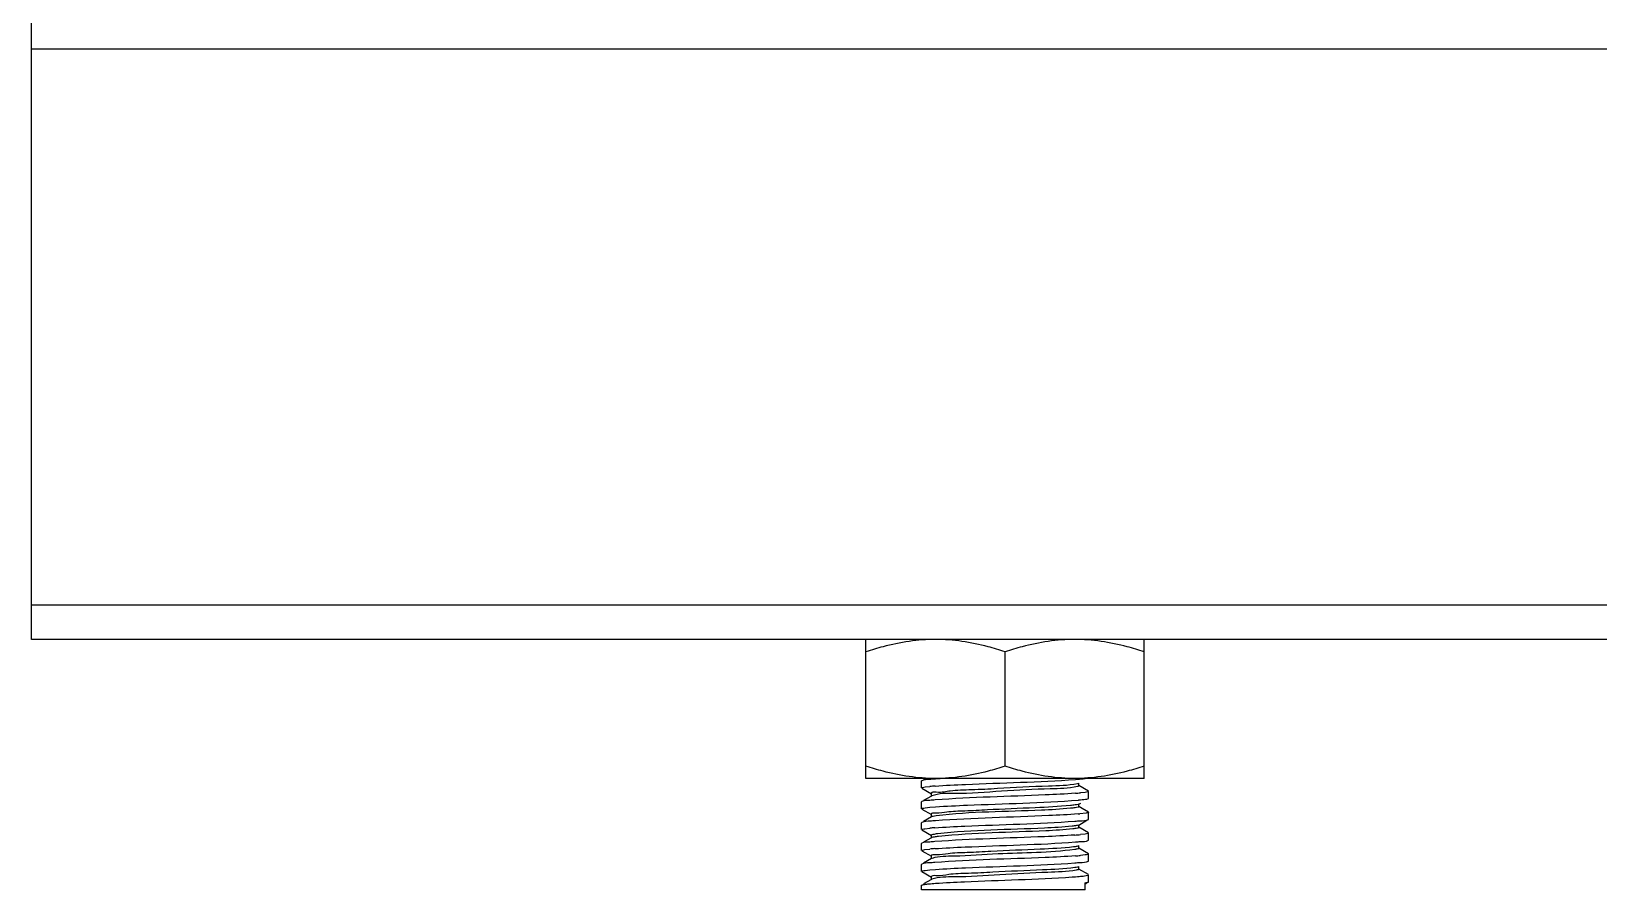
# Model space of a CAD drawing. Extents: x 69728788 to 150676229, y 20327566 to 43663798.
# Drawn here: x 75455834 to 75456347, y 20753934 to 20754215 of the extents above; entities that cross this region are included whole.
import ezdxf

# ---------------------------------------------------------------- set-up
doc = ezdxf.new("R2010")
doc.units = 0
doc.header["$LTSCALE"] = 1000
doc.header["$MEASUREMENT"] = 0
doc.layers.get('0').update_dxf_attribs({"linetype": 'CONTINUOUS'})
doc.layers.add('02___PRT_ALL_AXES', color=7, linetype='CONTINUOUS')

msp = doc.modelspace()

# ---------------------------------------------------------------- linework, layer by layer
at = {"color": 7, "linetype": 'Continuous'}
for p, q in [((75455834.26, 20754015.58), (75455834.26, 20754220.48)), ((75455834.26, 20754209.09), (75458566.24, 20754209.09)), ((75455834.26, 20754026.96), (75458566.24, 20754026.96)), ((75458566.24, 20754015.58), (75455834.26, 20754015.58)), ((75456125.73, 20753969.29), (75456125.67, 20753969.22)), ((75456125.67, 20753966.94), (75456125.67, 20753969.22)), ((75456125.73, 20753966.87), (75456128.9, 20753965.04)), ((75456127.03, 20753970.05), (75456126.31, 20753969.63)), ((75456126.8, 20753967.26), (75456128.35, 20753967.43)), ((75456130.19, 20753969.85), (75456129.98, 20753969.84)), ((75456177.08, 20753968.45), (75456176.64, 20753968.31)), ((75456180.24, 20753965.88), (75456177.08, 20753967.71)), ((75456177.15, 20753967.62), (75456177.15, 20753968.54)), ((75456125.73, 20753962.46), (75456125.67, 20753962.39)), ((75456125.67, 20753960.11), (75456125.67, 20753962.39)), ((75456128.9, 20753964.29), (75456126.31, 20753962.8)), ((75456128.82, 20753965.12), (75456128.82, 20753964.21)), ((75456128.98, 20753964.33), (75456128.9, 20753964.29)), ((75456177.08, 20753961.62), (75456176.86, 20753961.53)), ((75456177.02, 20753962.99), (75456177.15, 20753963)), ((75456177.08, 20753961.62), (75456177.73, 20753962)), ((75456177.15, 20753960.79), (75456177.15, 20753961.71)), ((75456179.21, 20753965.49), (75456177.62, 20753965.32)), ((75456180.24, 20753963.45), (75456180.31, 20753963.53)), ((75456180.31, 20753963.53), (75456180.31, 20753965.8)), ((75456125.73, 20753960.04), (75456128.9, 20753958.21)), ((75456128.9, 20753957.46), (75456126.31, 20753955.97)), ((75456126.84, 20753960.43), (75456128.34, 20753960.6)), ((75456128.34, 20753960.6), (75456130.24, 20753960.75)), ((75456128.82, 20753958.29), (75456128.82, 20753957.38)), ((75456178.19, 20753960.24), (75456177.08, 20753960.88)), ((75456177.08, 20753954.79), (75456179.77, 20753956.35)), ((75456179.51, 20753958.71), (75456177.48, 20753958.47)), ((75456180.24, 20753959.05), (75456178.19, 20753960.24)), ((75456180.24, 20753956.62), (75456180.31, 20753956.7)), ((75456180.31, 20753956.7), (75456180.31, 20753958.97)), ((75456125.73, 20753955.63), (75456125.67, 20753955.56)), ((75456125.67, 20753953.28), (75456125.67, 20753955.56)), ((75456125.73, 20753953.21), (75456128.9, 20753951.38)), ((75456126.75, 20753953.59), (75456128.35, 20753953.77)), ((75456128.82, 20753951.46), (75456128.82, 20753950.55)), ((75456180.24, 20753952.22), (75456177.08, 20753954.05)), ((75456177.15, 20753953.96), (75456177.15, 20753954.88)), ((75456179.2, 20753951.83), (75456177.64, 20753951.66)), ((75456180.31, 20753949.87), (75456180.31, 20753952.14)), ((75456125.73, 20753948.8), (75456125.67, 20753948.73)), ((75456125.67, 20753946.45), (75456125.67, 20753948.73)), ((75456125.73, 20753946.38), (75456128.9, 20753944.55)), ((75456128.9, 20753950.63), (75456126.31, 20753949.14)), ((75456126.77, 20753946.76), (75456128.36, 20753946.94)), ((75456128.98, 20753950.67), (75456128.9, 20753950.63)), ((75456180.24, 20753945.39), (75456177.08, 20753947.22)), ((75456177.15, 20753947.13), (75456177.15, 20753948.05)), ((75456180.24, 20753949.79), (75456180.31, 20753949.87)), ((75456125.73, 20753941.97), (75456125.67, 20753941.9)), ((75456125.67, 20753939.62), (75456125.67, 20753941.9)), ((75456128.9, 20753943.8), (75456126.31, 20753942.31)), ((75456128.82, 20753944.63), (75456128.82, 20753943.72)), ((75456129.05, 20753943.87), (75456128.9, 20753943.8)), ((75456177.15, 20753940.3), (75456177.15, 20753941.22)), ((75456179.22, 20753945.01), (75456177.62, 20753944.83)), ((75456180.24, 20753942.96), (75456180.31, 20753943.04)), ((75456180.31, 20753943.04), (75456180.31, 20753945.31)), ((75456125.73, 20753939.55), (75456128.9, 20753937.72)), ((75456128.9, 20753936.97), (75456126.31, 20753935.48)), ((75456126.81, 20753939.94), (75456128.34, 20753940.11)), ((75456128.34, 20753940.11), (75456130.18, 20753940.26)), ((75456128.82, 20753937.8), (75456128.82, 20753936.89)), ((75456128.98, 20753937.01), (75456128.9, 20753936.97)), ((75456180.24, 20753938.56), (75456177.08, 20753940.39)), ((75456178.93, 20753938.14), (75456180.03, 20753938.33)), ((75456179.2, 20753933.62), (75456179.2, 20753935.9)), ((75456179.2, 20753935.53), (75456179.77, 20753935.86)), ((75456180.24, 20753936.13), (75456180.31, 20753936.21)), ((75456180.31, 20753936.21), (75456180.31, 20753938.48)), ((75456125.67, 20753935.07), (75456125.73, 20753935.14)), ((75456179.2, 20753933.62), (75456125.67, 20753933.62))]:
    msp.add_line(p, q, dxfattribs=at)
for centre, radius, start, end in [((75456136.78, 20753874.5), 93.31, 94.0993, 95.185), ((75456145.29, 20753757.42), 212.97, 93.2502, 94.067), ((75456169.37, 20754056.19), 91.24, 274.1593, 275.1878), ((75456170.05, 20754041.76), 83.62, 274.699, 274.8738), ((75456170.97, 20754031.06), 72.87, 274.8722, 275.1324), ((75456136.6, 20753863), 91.14, 94.1578, 95.1925), ((75456169.19, 20754044.67), 93.39, 274.0896, 275.1915), ((75456136.57, 20753856.48), 90.83, 94.1722, 95.188), ((75456129.61, 20753942.18), 1.78, 106.8849, 108.3221), ((75456169.44, 20754034.85), 90.4, 274.1851, 275.1885), ((75456129.38, 20753936.01), 1.07, 110.0593, 111.9329), ((75456179.53, 20753940.13), 1.87, 285.5916, 287.7208)]:
    msp.add_arc(centre, radius, start, end, dxfattribs=at)
for points, knots in [([(75456125.67, 20753966.94), (75456125.67, 20753967.05), (75456126.23, 20753967.14), (75456126.52, 20753967.22), (75456126.8, 20753967.26)], [0, 0, 0, 0, 0.274036, 1, 1, 1, 1]), ([(75456129.98, 20753969.84), (75456129.42, 20753969.8), (75456128.03, 20753969.62), (75456126.49, 20753969.73), (75456125.73, 20753969.29)], [0, 0, 0, 0, 0.388363, 1, 1, 1, 1]), ([(75456176.64, 20753968.31), (75456173.56, 20753967.64), (75456164.77, 20753967.54), (75456153.17, 20753966.86), (75456142.67, 20753966.27), (75456135.44, 20753966.21), (75456132.09, 20753965.27), (75456128.83, 20753965.67), (75456128.82, 20753965.12)], [0, 0, 0, 0, 0.196943, 0.546341, 0.722833, 0.868982, 0.965456, 1, 1, 1, 1]), ([(75456176.64, 20753967.4), (75456173.74, 20753966.77), (75456165.4, 20753966.63), (75456151.99, 20753965.99), (75456139.23, 20753964.83), (75456131.31, 20753965.26), (75456128.98, 20753964.33)], [0, 0, 0, 0, 0.186262, 0.51993, 0.842254, 1, 1, 1, 1]), ([(75456130.11, 20753967.57), (75456133.41, 20753967.81), (75456148.71, 20753968.56), (75456164.02, 20753968.85), (75456175.99, 20753969.74)], [0, 0, 0, 0, 0.216291, 1, 1, 1, 1]), ([(75456175.99, 20753969.74), (75456176.61, 20753969.78), (75456177.68, 20753969.87), (75456178.75, 20753969.98), (75456179.2, 20753970.05)], [0, 0, 0, 0, 0.577173, 1, 1, 1, 1]), ([(75456177.15, 20753967.62), (75456177.15, 20753967.57), (75456176.93, 20753967.46), (75456176.77, 20753967.43), (75456176.64, 20753967.4)], [0, 0, 0, 0, 0.298795, 1, 1, 1, 1]), ([(75456130.11, 20753963.02), (75456129.54, 20753962.98), (75456128.1, 20753962.79), (75456126.51, 20753962.91), (75456125.73, 20753962.46)], [0, 0, 0, 0, 0.388728, 1, 1, 1, 1]), ([(75456174.36, 20753961.18), (75456170.54, 20753960.81), (75456161.5, 20753960.38), (75456149.88, 20753959.91), (75456140.46, 20753959.34), (75456134.32, 20753959.25), (75456131.52, 20753958.48), (75456128.82, 20753958.75), (75456128.82, 20753958.29)], [0, 0, 0, 0, 0.252105, 0.596089, 0.756786, 0.886106, 0.970035, 1, 1, 1, 1]), ([(75456175.99, 20753965.18), (75456172.71, 20753964.94), (75456157.42, 20753964.2), (75456142.1, 20753963.89), (75456130.11, 20753963.02)], [0, 0, 0, 0, 0.214651, 1, 1, 1, 1]), ([(75456130.24, 20753960.75), (75456133.7, 20753961), (75456149.3, 20753961.76), (75456164.92, 20753961.98), (75456177.02, 20753962.99)], [0, 0, 0, 0, 0.222299, 1, 1, 1, 1]), ([(75456176.86, 20753961.53), (75456176.55, 20753961.45), (75456175.72, 20753961.32), (75456174.88, 20753961.23), (75456174.36, 20753961.18)], [0, 0, 0, 0, 0.380422, 1, 1, 1, 1]), ([(75456177.15, 20753963), (75456177.86, 20753963.06), (75456178.87, 20753963.2), (75456179.95, 20753963.28), (75456180.24, 20753963.45)], [0, 0, 0, 0, 0.679102, 1, 1, 1, 1]), ([(75456180.31, 20753965.8), (75456180.31, 20753965.7), (75456179.77, 20753965.61), (75456179.48, 20753965.53), (75456179.21, 20753965.49)], [0, 0, 0, 0, 0.274586, 1, 1, 1, 1]), ([(75456125.67, 20753960.11), (75456125.67, 20753960.22), (75456126.24, 20753960.31), (75456126.54, 20753960.39), (75456126.84, 20753960.43)], [0, 0, 0, 0, 0.273538, 1, 1, 1, 1]), ([(75456130.24, 20753956.2), (75456129.65, 20753956.15), (75456128.17, 20753955.97), (75456126.54, 20753956.09), (75456125.73, 20753955.63)], [0, 0, 0, 0, 0.389105, 1, 1, 1, 1]), ([(75456130.44, 20753957.78), (75456130.1, 20753957.74), (75456129.59, 20753957.65), (75456129.06, 20753957.56), (75456128.9, 20753957.46)], [0, 0, 0, 0, 0.652936, 1, 1, 1, 1]), ([(75456129.99, 20753953.9), (75456133.27, 20753954.14), (75456148.55, 20753954.89), (75456163.86, 20753955.2), (75456175.85, 20753956.07)], [0, 0, 0, 0, 0.214604, 1, 1, 1, 1]), ([(75456176.9, 20753958.42), (75456173.72, 20753958.16), (75456158.17, 20753957.39), (75456142.59, 20753957.08), (75456130.24, 20753956.2)], [0, 0, 0, 0, 0.20483, 1, 1, 1, 1]), ([(75456174.36, 20753960.27), (75456171.2, 20753959.96), (75456156.56, 20753959.13), (75456141.84, 20753959.2), (75456130.44, 20753957.78)], [0, 0, 0, 0, 0.216524, 1, 1, 1, 1]), ([(75456176.86, 20753960.62), (75456176.55, 20753960.54), (75456175.72, 20753960.41), (75456174.88, 20753960.32), (75456174.36, 20753960.27)], [0, 0, 0, 0, 0.380422, 1, 1, 1, 1]), ([(75456175.85, 20753956.07), (75456176.42, 20753956.11), (75456177.86, 20753956.29), (75456179.46, 20753956.17), (75456180.24, 20753956.62)], [0, 0, 0, 0, 0.388818, 1, 1, 1, 1]), ([(75456177.15, 20753960.79), (75456177.15, 20753960.76), (75456177.04, 20753960.67), (75456176.93, 20753960.65), (75456176.86, 20753960.62)], [0, 0, 0, 0, 0.321196, 1, 1, 1, 1]), ([(75456180.31, 20753958.97), (75456180.31, 20753958.89), (75456179.93, 20753958.79), (75456179.71, 20753958.74), (75456179.51, 20753958.71)], [0, 0, 0, 0, 0.281228, 1, 1, 1, 1]), ([(75456125.67, 20753953.28), (75456125.67, 20753953.39), (75456126.2, 20753953.48), (75456126.48, 20753953.55), (75456126.75, 20753953.59)], [0, 0, 0, 0, 0.274953, 1, 1, 1, 1]), ([(75456130.82, 20753951.91), (75456130.32, 20753951.85), (75456129.84, 20753951.71), (75456128.82, 20753951.64), (75456128.82, 20753951.46)], [0, 0, 0, 0, 0.732245, 1, 1, 1, 1]), ([(75456131.14, 20753951.03), (75456130.67, 20753950.98), (75456129.95, 20753950.89), (75456129.23, 20753950.77), (75456128.98, 20753950.67)], [0, 0, 0, 0, 0.639178, 1, 1, 1, 1]), ([(75456175.85, 20753951.51), (75456172.54, 20753951.27), (75456157.26, 20753950.53), (75456141.95, 20753950.23), (75456129.99, 20753949.35)], [0, 0, 0, 0, 0.216482, 1, 1, 1, 1]), ([(75456174.9, 20753954.4), (75456171.89, 20753954.08), (75456157.19, 20753953.26), (75456142.44, 20753953.22), (75456130.82, 20753951.91)], [0, 0, 0, 0, 0.20545, 1, 1, 1, 1]), ([(75456175.13, 20753953.52), (75456172.22, 20753953.19), (75456157.54, 20753952.38), (75456142.83, 20753952.26), (75456131.14, 20753951.03)], [0, 0, 0, 0, 0.199478, 1, 1, 1, 1]), ([(75456177.08, 20753954.79), (75456176.87, 20753954.67), (75456176.11, 20753954.56), (75456175.39, 20753954.45), (75456174.9, 20753954.4)], [0, 0, 0, 0, 0.335332, 1, 1, 1, 1]), ([(75456177.15, 20753953.96), (75456177.16, 20753953.78), (75456176.12, 20753953.72), (75456175.64, 20753953.57), (75456175.13, 20753953.52)], [0, 0, 0, 0, 0.267595, 1, 1, 1, 1]), ([(75456180.31, 20753952.14), (75456180.31, 20753952.04), (75456179.77, 20753951.95), (75456179.48, 20753951.87), (75456179.2, 20753951.83)], [0, 0, 0, 0, 0.274474, 1, 1, 1, 1]), ([(75456125.67, 20753946.45), (75456125.67, 20753946.56), (75456126.21, 20753946.65), (75456126.49, 20753946.72), (75456126.77, 20753946.76)], [0, 0, 0, 0, 0.274678, 1, 1, 1, 1]), ([(75456129.99, 20753949.35), (75456129.44, 20753949.31), (75456128.04, 20753949.13), (75456126.49, 20753949.24), (75456125.73, 20753948.8)], [0, 0, 0, 0, 0.388418, 1, 1, 1, 1]), ([(75456175.38, 20753947.63), (75456171.77, 20753947.19), (75456162.77, 20753946.8), (75456151.07, 20753946.31), (75456141.24, 20753945.72), (75456134.71, 20753945.64), (75456131.72, 20753944.81), (75456128.82, 20753945.12), (75456128.82, 20753944.63)], [0, 0, 0, 0, 0.233724, 0.579713, 0.745658, 0.880515, 0.968547, 1, 1, 1, 1]), ([(75456175.77, 20753946.77), (75456167.47, 20753945.64), (75456154.22, 20753945.78), (75456138.78, 20753944.49), (75456131.42, 20753944.59), (75456129.09, 20753943.88)], [0, 0, 0, 0, 0.537181, 0.84377, 1, 1, 1, 1]), ([(75456129.96, 20753947.07), (75456133.26, 20753947.31), (75456148.62, 20753948.06), (75456164, 20753948.36), (75456176.04, 20753949.25)], [0, 0, 0, 0, 0.2151, 1, 1, 1, 1]), ([(75456177.08, 20753947.96), (75456176.91, 20753947.86), (75456176.32, 20753947.76), (75456175.76, 20753947.67), (75456175.38, 20753947.63)], [0, 0, 0, 0, 0.343718, 1, 1, 1, 1]), ([(75456177.15, 20753947.13), (75456177.15, 20753947), (75456176.47, 20753946.91), (75456176.12, 20753946.81), (75456175.77, 20753946.77)], [0, 0, 0, 0, 0.273256, 1, 1, 1, 1]), ([(75456176.04, 20753949.25), (75456176.59, 20753949.29), (75456177.97, 20753949.47), (75456179.49, 20753949.36), (75456180.24, 20753949.79)], [0, 0, 0, 0, 0.388224, 1, 1, 1, 1]), ([(75456129.96, 20753942.52), (75456129.41, 20753942.48), (75456128.02, 20753942.3), (75456126.49, 20753942.41), (75456125.73, 20753941.97)], [0, 0, 0, 0, 0.388303, 1, 1, 1, 1]), ([(75456175.81, 20753940.85), (75456172.32, 20753940.37), (75456163.36, 20753940.02), (75456151.66, 20753939.5), (75456141.63, 20753938.91), (75456134.92, 20753938.83), (75456131.82, 20753937.97), (75456128.83, 20753938.31), (75456128.82, 20753937.8)], [0, 0, 0, 0, 0.223972, 0.570942, 0.739677, 0.8775, 0.967741, 1, 1, 1, 1]), ([(75456176.04, 20753944.7), (75456172.75, 20753944.45), (75456157.39, 20753943.7), (75456142, 20753943.41), (75456129.96, 20753942.52)], [0, 0, 0, 0, 0.214752, 1, 1, 1, 1]), ([(75456130.18, 20753940.26), (75456133.47, 20753940.49), (75456148.67, 20753941.23), (75456163.9, 20753941.54), (75456175.8, 20753942.4)], [0, 0, 0, 0, 0.216196, 1, 1, 1, 1]), ([(75456175.8, 20753942.4), (75456176.38, 20753942.45), (75456177.84, 20753942.63), (75456179.45, 20753942.51), (75456180.24, 20753942.96)], [0, 0, 0, 0, 0.388916, 1, 1, 1, 1]), ([(75456177.08, 20753941.13), (75456176.95, 20753941.05), (75456176.51, 20753940.96), (75456176.08, 20753940.89), (75456175.81, 20753940.85)], [0, 0, 0, 0, 0.354154, 1, 1, 1, 1]), ([(75456180.31, 20753945.31), (75456180.31, 20753945.21), (75456179.78, 20753945.12), (75456179.49, 20753945.04), (75456179.22, 20753945.01)], [0, 0, 0, 0, 0.274816, 1, 1, 1, 1]), ([(75456125.67, 20753939.62), (75456125.67, 20753939.73), (75456126.23, 20753939.82), (75456126.52, 20753939.9), (75456126.81, 20753939.94)], [0, 0, 0, 0, 0.273914, 1, 1, 1, 1]), ([(75456126.62, 20753935.36), (75456127.11, 20753935.43), (75456128.3, 20753935.56), (75456129.5, 20753935.65), (75456130.2, 20753935.7)], [0, 0, 0, 0, 0.412479, 1, 1, 1, 1]), ([(75456176.3, 20753940.01), (75456173.22, 20753939.49), (75456164.83, 20753939.2), (75456151.48, 20753938.65), (75456138.98, 20753937.57), (75456131.32, 20753937.87), (75456129.01, 20753937.02)], [0, 0, 0, 0, 0.19778, 0.529335, 0.844305, 1, 1, 1, 1]), ([(75456130.2, 20753935.7), (75456133.37, 20753935.93), (75456148.28, 20753936.66), (75456163.2, 20753937.01), (75456174.91, 20753937.79)], [0, 0, 0, 0, 0.213077, 1, 1, 1, 1]), ([(75456174.91, 20753937.79), (75456175.69, 20753937.84), (75456177.02, 20753937.94), (75456178.36, 20753938.06), (75456178.93, 20753938.14)], [0, 0, 0, 0, 0.576268, 1, 1, 1, 1]), ([(75456177.15, 20753940.3), (75456177.15, 20753940.22), (75456176.75, 20753940.11), (75456176.52, 20753940.05), (75456176.3, 20753940.01)], [0, 0, 0, 0, 0.283485, 1, 1, 1, 1]), ([(75456179.2, 20753935.9), (75456179.43, 20753935.93), (75456179.78, 20753935.99), (75456180.13, 20753936.07), (75456180.24, 20753936.13)], [0, 0, 0, 0, 0.642327, 1, 1, 1, 1]), ([(75456180.1, 20753938.35), (75456180.15, 20753938.37), (75456180.23, 20753938.39), (75456180.31, 20753938.45), (75456180.31, 20753938.48)], [0, 0, 0, 0, 0.667509, 1, 1, 1, 1]), ([(75456125.73, 20753935.14), (75456125.83, 20753935.2), (75456126.13, 20753935.27), (75456126.43, 20753935.33), (75456126.62, 20753935.36)], [0, 0, 0, 0, 0.363093, 1, 1, 1, 1])]:
    msp.add_open_spline(points, degree=3, knots=knots, dxfattribs=at)
at = {"layer": '02___PRT_ALL_AXES', "color": 7, "linetype": 'Continuous'}
for p, q in [((75456107.46, 20753970.05), (75456107.46, 20754015.58)), ((75456198.52, 20753970.05), (75456198.52, 20754015.58)), ((75456152.99, 20753974.11), (75456152.99, 20754011.51)), ((75456198.52, 20753970.05), (75456107.46, 20753970.05)), ((75456125.67, 20753966.94), (75456125.67, 20753969.22)), ((75456125.67, 20753960.11), (75456125.67, 20753962.39)), ((75456180.31, 20753963.53), (75456180.31, 20753965.8)), ((75456180.31, 20753956.7), (75456180.31, 20753958.97)), ((75456125.67, 20753953.28), (75456125.67, 20753955.56)), ((75456180.31, 20753949.87), (75456180.31, 20753952.14)), ((75456125.67, 20753946.45), (75456125.67, 20753948.73)), ((75456125.67, 20753939.62), (75456125.67, 20753941.9)), ((75456180.31, 20753943.04), (75456180.31, 20753945.31)), ((75456180.31, 20753936.21), (75456180.31, 20753938.48)), ((75456125.67, 20753933.62), (75456125.67, 20753935.07))]:
    msp.add_line(p, q, dxfattribs=at)
for points, knots in [([(75456130.22, 20754015.58), (75456124.44, 20754015.58), (75456116.69, 20754014.38), (75456109.3, 20754012.13), (75456107.46, 20754011.51)], [0, 0, 0, 0, 0.7481, 1, 1, 1, 1]), ([(75456152.99, 20754011.51), (75456151.14, 20754012.13), (75456143.76, 20754014.38), (75456136, 20754015.58), (75456130.22, 20754015.58)], [0, 0, 0, 0, 0.2519, 1, 1, 1, 1]), ([(75456175.76, 20754015.58), (75456169.98, 20754015.58), (75456162.22, 20754014.38), (75456154.84, 20754012.13), (75456152.99, 20754011.51)], [0, 0, 0, 0, 0.7481, 1, 1, 1, 1]), ([(75456198.52, 20754011.51), (75456196.68, 20754012.13), (75456189.29, 20754014.38), (75456181.54, 20754015.58), (75456175.76, 20754015.58)], [0, 0, 0, 0, 0.2519, 1, 1, 1, 1]), ([(75456130.22, 20753970.05), (75456124.44, 20753970.05), (75456116.69, 20753971.25), (75456109.3, 20753973.5), (75456107.46, 20753974.11)], [0, 0, 0, 0, 0.7481, 1, 1, 1, 1]), ([(75456152.99, 20753974.11), (75456151.14, 20753973.5), (75456143.76, 20753971.25), (75456136, 20753970.05), (75456130.22, 20753970.05)], [0, 0, 0, 0, 0.2519, 1, 1, 1, 1]), ([(75456175.76, 20753970.05), (75456169.98, 20753970.05), (75456162.22, 20753971.25), (75456154.84, 20753973.5), (75456152.99, 20753974.11)], [0, 0, 0, 0, 0.7481, 1, 1, 1, 1]), ([(75456198.52, 20753974.11), (75456196.68, 20753973.5), (75456189.29, 20753971.25), (75456181.54, 20753970.05), (75456175.76, 20753970.05)], [0, 0, 0, 0, 0.2519, 1, 1, 1, 1])]:
    msp.add_open_spline(points, degree=3, knots=knots, dxfattribs=at)

doc.saveas('drawing.dxf')
